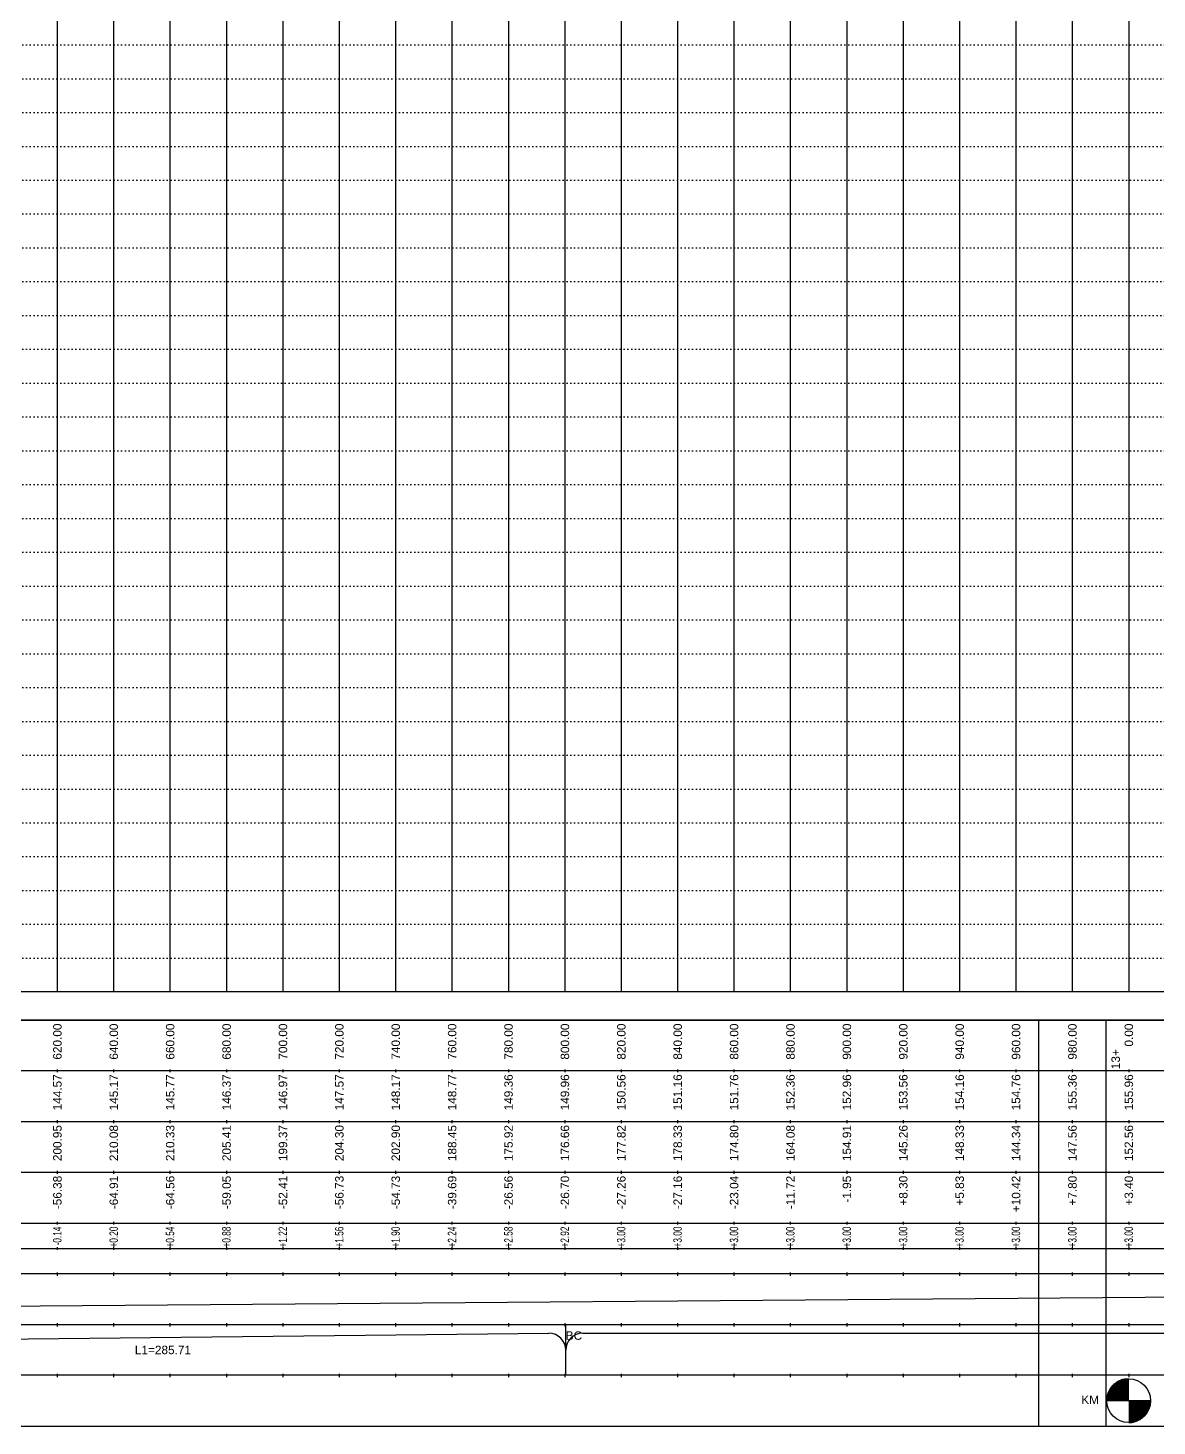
# Model space of a CAD drawing. Header units: millimetres. Extents: x -1499 to 6658, y -12483 to -6008.
# Drawn here: x 1865.8 to 2266.2, y -7752.1 to -7256.1 of the extents above; entities that cross this region are included whole.
import ezdxf
from ezdxf.enums import TextEntityAlignment as Align

# ---------------------------------------------------------------- set-up
doc = ezdxf.new("R2010")
doc.units = ezdxf.units.MM
doc.linetypes.add('A-DOTLN01H', pattern=[0.125, 0, -0.125])
doc.layers.add('_와꾸', color=7, linetype='Continuous', plot=False)
for name, color, linetype in [('CR-GRID', 56, 'A-DOTLN01H'), ('CZ-TEX2', 3, 'Continuous'), ('기타일반선(가늠)', 1, 'Continuous'), ('수직그리드', 1, 'Continuous'), ('일반문자', 3, 'Continuous'), ('표내용문자', 3, 'Continuous'), ('표보조선', 1, 'Continuous'), ('표주요선', 1, 'Continuous')]:
    doc.layers.add(name, color=color, linetype=linetype)
doc.styles.get("Standard").update_dxf_attribs({"font": 'arial.ttf'})

msp = doc.modelspace()

# ---------------------------------------------------------------- linework, layer by layer
at = {"layer": '_와꾸', "color": 7, "true_color": 0xffffff}
for points in [[(1424.16, -7752.06), (2248.16, -7752.06), (2248.16, -7608.06), (1424.16, -7608.06)], [(2224.16, -7752.06), (3048.16, -7752.06), (3048.16, -7608.06), (2224.16, -7608.06)]]:
    msp.add_lwpolyline(points, close=True, dxfattribs=at)
at = {"layer": 'CR-GRID', "linetype": 'A-DOTLN01H', "ltscale": 10}
for p, q in [((696.16, -7262.06), (5416.16, -7262.06)), ((696.16, -7274.06), (5416.16, -7274.06)), ((696.16, -7286.06), (5416.16, -7286.06)), ((696.16, -7298.06), (5416.16, -7298.06)), ((696.16, -7310.06), (5416.16, -7310.06)), ((696.16, -7322.06), (5416.16, -7322.06)), ((696.16, -7334.06), (5416.16, -7334.06)), ((696.16, -7346.06), (5416.16, -7346.06)), ((696.16, -7358.06), (5416.16, -7358.06)), ((696.16, -7370.06), (5416.16, -7370.06)), ((696.16, -7382.06), (5416.16, -7382.06)), ((696.16, -7394.06), (5416.16, -7394.06)), ((696.16, -7406.06), (5416.16, -7406.06)), ((696.16, -7418.06), (5416.16, -7418.06)), ((696.16, -7430.06), (5416.16, -7430.06)), ((696.16, -7442.06), (5416.16, -7442.06)), ((696.16, -7454.06), (5416.16, -7454.06)), ((696.16, -7466.06), (5416.16, -7466.06)), ((696.16, -7478.06), (5416.16, -7478.06)), ((696.16, -7490.06), (5416.16, -7490.06)), ((696.16, -7502.06), (5416.16, -7502.06)), ((696.16, -7514.06), (5416.16, -7514.06)), ((696.16, -7526.06), (5416.16, -7526.06)), ((696.16, -7538.06), (5416.16, -7538.06)), ((696.16, -7550.06), (5416.16, -7550.06)), ((696.16, -7562.06), (5416.16, -7562.06)), ((696.16, -7574.06), (5416.16, -7574.06)), ((696.16, -7586.06), (5416.16, -7586.06))]:
    msp.add_line(p, q, dxfattribs=at)
at = {"layer": '기타일반선(가늠)'}
msp.add_line((5530.22, -7598.06), (696.16, -7598.06), dxfattribs=at)
at = {"layer": '수직그리드'}
for p, q in [((1896.16, -6337.57), (1896.16, -7598.06)), ((1916.16, -6336.09), (1916.16, -7598.06)), ((1936.16, -6365.57), (1936.16, -7598.06)), ((1976.16, -6372.28), (1976.16, -7598.06)), ((1996.16, -6380.66), (1996.16, -7598.06)), ((1876.16, -6392.36), (1876.16, -7598.06)), ((1956.16, -6401.81), (1956.16, -7598.06)), ((2016.16, -6467.35), (2016.16, -7598.06)), ((2076.16, -6531.11), (2076.16, -7598.06)), ((2096.16, -6528.08), (2096.16, -7598.06)), ((2056.16, -6538.07), (2056.16, -7598.06)), ((2036.16, -6542.52), (2036.16, -7598.06)), ((2116.16, -6549.25), (2116.16, -7598.06)), ((2136.16, -6613.57), (2136.16, -7598.06)), ((2156.16, -6668.57), (2156.16, -7598.06)), ((2256.16, -6682.69), (2256.16, -7598.06)), ((2196.16, -6708.05), (2196.16, -7598.06)), ((2236.16, -6712.69), (2236.16, -7598.06)), ((2176.16, -6726.48), (2176.16, -7598.06)), ((2216.16, -6732.02), (2216.16, -7598.06)), ((5428.77, -7598.06), (621.66, -7598.06))]:
    msp.add_line(p, q, dxfattribs=at)
at = {"layer": '표내용문자'}
for p, q in [((2256.16, -7737.51), (2250.68, -7737.51)), ((2250.75, -7737.43), (2256.16, -7737.43)), ((2256.16, -7737.36), (2250.83, -7737.36)), ((2250.91, -7737.28), (2256.16, -7737.28)), ((2256.16, -7737.21), (2251, -7737.21)), ((2251.08, -7737.13), (2256.16, -7737.13)), ((2256.16, -7737.06), (2251.17, -7737.06)), ((2251.26, -7736.98), (2256.16, -7736.98)), ((2256.16, -7736.91), (2251.36, -7736.91)), ((2251.46, -7736.83), (2256.16, -7736.83)), ((2256.16, -7736.76), (2251.56, -7736.76)), ((2251.66, -7736.68), (2256.16, -7736.68)), ((2256.16, -7736.61), (2251.77, -7736.61)), ((2251.88, -7736.53), (2256.16, -7736.53)), ((2256.16, -7736.46), (2252, -7736.46)), ((2252.12, -7736.38), (2256.16, -7736.38)), ((2256.16, -7736.31), (2252.25, -7736.31)), ((2252.38, -7736.23), (2256.16, -7736.23)), ((2256.16, -7736.16), (2252.52, -7736.16)), ((2252.67, -7736.08), (2256.16, -7736.08)), ((2256.16, -7736.01), (2252.82, -7736.01)), ((2252.98, -7735.93), (2256.16, -7735.93)), ((2256.16, -7735.86), (2253.16, -7735.86)), ((2253.34, -7735.78), (2256.16, -7735.78)), ((2256.16, -7735.71), (2253.55, -7735.71)), ((2253.77, -7735.63), (2256.16, -7735.63)), ((2256.16, -7735.56), (2254.01, -7735.56)), ((2254.3, -7735.48), (2256.16, -7735.48)), ((2256.16, -7735.41), (2254.63, -7735.41)), ((2255.08, -7735.33), (2256.16, -7735.33)), ((2256.16, -7742.46), (2248.38, -7742.46)), ((2256.16, -7742.31), (2248.39, -7742.31)), ((2248.39, -7742.38), (2256.16, -7742.38)), ((2248.4, -7742.23), (2256.16, -7742.23)), ((2256.16, -7742.16), (2248.41, -7742.16)), ((2248.42, -7742.08), (2256.16, -7742.08)), ((2256.16, -7742.01), (2248.43, -7742.01)), ((2248.44, -7741.93), (2256.16, -7741.93)), ((2256.16, -7741.86), (2248.45, -7741.86)), ((2248.46, -7741.78), (2256.16, -7741.78)), ((2256.16, -7741.71), (2248.47, -7741.71)), ((2248.49, -7741.63), (2256.16, -7741.63)), ((2256.16, -7741.56), (2248.5, -7741.56)), ((2248.52, -7741.48), (2256.16, -7741.48)), ((2256.16, -7741.41), (2248.53, -7741.41)), ((2248.55, -7741.33), (2256.16, -7741.33)), ((2256.16, -7741.26), (2248.57, -7741.26)), ((2248.59, -7741.18), (2256.16, -7741.18)), ((2256.16, -7741.11), (2248.6, -7741.11)), ((2248.62, -7741.03), (2256.16, -7741.03)), ((2256.16, -7740.96), (2248.65, -7740.96)), ((2248.67, -7740.88), (2256.16, -7740.88)), ((2256.16, -7740.81), (2248.69, -7740.81)), ((2248.71, -7740.73), (2256.16, -7740.73)), ((2256.16, -7740.66), (2248.74, -7740.66)), ((2248.76, -7740.58), (2256.16, -7740.58)), ((2256.16, -7740.51), (2248.79, -7740.51)), ((2248.81, -7740.43), (2256.16, -7740.43)), ((2256.16, -7740.36), (2248.84, -7740.36)), ((2248.87, -7740.28), (2256.16, -7740.28)), ((2256.16, -7740.21), (2248.9, -7740.21)), ((2248.93, -7740.13), (2256.16, -7740.13)), ((2256.16, -7740.06), (2248.96, -7740.06)), ((2248.99, -7739.98), (2256.16, -7739.98)), ((2256.16, -7739.91), (2249.02, -7739.91)), ((2249.06, -7739.83), (2256.16, -7739.83)), ((2256.16, -7739.76), (2249.09, -7739.76)), ((2249.13, -7739.68), (2256.16, -7739.68)), ((2256.16, -7739.61), (2249.16, -7739.61)), ((2249.2, -7739.53), (2256.16, -7739.53)), ((2256.16, -7739.46), (2249.24, -7739.46)), ((2249.28, -7739.38), (2256.16, -7739.38)), ((2256.16, -7739.31), (2249.32, -7739.31)), ((2249.36, -7739.23), (2256.16, -7739.23)), ((2256.16, -7739.16), (2249.4, -7739.16)), ((2249.45, -7739.08), (2256.16, -7739.08)), ((2256.16, -7739.01), (2249.49, -7739.01)), ((2249.54, -7738.93), (2256.16, -7738.93)), ((2256.16, -7738.86), (2249.58, -7738.86)), ((2249.63, -7738.78), (2256.16, -7738.78)), ((2256.16, -7738.71), (2249.68, -7738.71)), ((2249.73, -7738.63), (2256.16, -7738.63)), ((2256.16, -7738.56), (2249.79, -7738.56)), ((2249.84, -7738.48), (2256.16, -7738.48)), ((2256.16, -7738.41), (2249.89, -7738.41)), ((2249.95, -7738.33), (2256.16, -7738.33)), ((2256.16, -7738.26), (2250.01, -7738.26)), ((2250.07, -7738.18), (2256.16, -7738.18)), ((2256.16, -7738.11), (2250.13, -7738.11)), ((2250.19, -7738.03), (2256.16, -7738.03)), ((2256.16, -7737.96), (2250.26, -7737.96)), ((2250.32, -7737.88), (2256.16, -7737.88)), ((2256.16, -7737.81), (2250.39, -7737.81)), ((2250.46, -7737.73), (2256.16, -7737.73)), ((2256.16, -7737.66), (2250.53, -7737.66)), ((2250.6, -7737.58), (2256.16, -7737.58)), ((2256.16, -7742.76), (2248.36, -7742.76)), ((2248.36, -7742.83), (2256.16, -7742.83)), ((2256.16, -7742.91), (2248.36, -7742.91)), ((2248.36, -7742.98), (2256.16, -7742.98)), ((2256.16, -7743.06), (2248.36, -7743.06)), ((2248.37, -7742.53), (2256.16, -7742.53)), ((2256.16, -7742.61), (2248.37, -7742.61)), ((2248.37, -7742.68), (2256.16, -7742.68)), ((2263.96, -7743.06), (2256.16, -7743.06)), ((2256.16, -7743.13), (2263.96, -7743.13)), ((2263.96, -7743.21), (2256.16, -7743.21)), ((2256.16, -7743.28), (2263.95, -7743.28)), ((2263.95, -7743.36), (2256.16, -7743.36)), ((2256.16, -7743.43), (2263.95, -7743.43)), ((2263.94, -7743.51), (2256.16, -7743.51)), ((2256.16, -7743.58), (2263.94, -7743.58)), ((2263.93, -7743.66), (2256.16, -7743.66)), ((2256.16, -7743.73), (2263.93, -7743.73)), ((2263.92, -7743.81), (2256.16, -7743.81)), ((2256.16, -7743.88), (2263.91, -7743.88)), ((2263.91, -7743.96), (2256.16, -7743.96)), ((2256.16, -7744.03), (2263.9, -7744.03)), ((2263.89, -7744.11), (2256.16, -7744.11)), ((2256.16, -7744.18), (2263.88, -7744.18)), ((2263.86, -7744.26), (2256.16, -7744.26)), ((2256.16, -7744.33), (2263.85, -7744.33)), ((2263.84, -7744.41), (2256.16, -7744.41)), ((2256.16, -7744.48), (2263.83, -7744.48)), ((2263.81, -7744.56), (2256.16, -7744.56)), ((2256.16, -7744.63), (2263.8, -7744.63)), ((2263.78, -7744.71), (2256.16, -7744.71)), ((2256.16, -7744.78), (2263.76, -7744.78)), ((2263.75, -7744.86), (2256.16, -7744.86)), ((2256.16, -7744.93), (2263.73, -7744.93)), ((2263.71, -7745.01), (2256.16, -7745.01)), ((2256.16, -7745.08), (2263.69, -7745.08)), ((2263.67, -7745.16), (2256.16, -7745.16)), ((2256.16, -7745.23), (2263.65, -7745.23)), ((2263.63, -7745.31), (2256.16, -7745.31)), ((2256.16, -7745.38), (2263.6, -7745.38)), ((2263.58, -7745.46), (2256.16, -7745.46)), ((2256.16, -7745.53), (2263.55, -7745.53)), ((2263.53, -7745.61), (2256.16, -7745.61)), ((2256.16, -7745.68), (2263.5, -7745.68)), ((2263.47, -7745.76), (2256.16, -7745.76)), ((2256.16, -7745.83), (2263.45, -7745.83)), ((2263.42, -7745.91), (2256.16, -7745.91)), ((2256.16, -7745.98), (2263.39, -7745.98)), ((2263.36, -7746.06), (2256.16, -7746.06)), ((2256.16, -7746.13), (2263.33, -7746.13)), ((2263.29, -7746.21), (2256.16, -7746.21)), ((2256.16, -7746.28), (2263.26, -7746.28)), ((2263.22, -7746.36), (2256.16, -7746.36)), ((2256.16, -7746.43), (2263.19, -7746.43)), ((2263.15, -7746.51), (2256.16, -7746.51)), ((2256.16, -7746.58), (2263.12, -7746.58)), ((2263.08, -7746.66), (2256.16, -7746.66)), ((2256.16, -7746.73), (2263.04, -7746.73)), ((2263, -7746.81), (2256.16, -7746.81)), ((2256.16, -7746.88), (2262.95, -7746.88)), ((2262.91, -7746.96), (2256.16, -7746.96)), ((2256.16, -7747.03), (2262.87, -7747.03)), ((2262.82, -7747.11), (2256.16, -7747.11)), ((2256.16, -7747.18), (2262.78, -7747.18)), ((2262.73, -7747.26), (2256.16, -7747.26)), ((2256.16, -7747.33), (2262.68, -7747.33)), ((2262.63, -7747.41), (2256.16, -7747.41)), ((2256.16, -7747.48), (2262.58, -7747.48)), ((2262.53, -7747.56), (2256.16, -7747.56)), ((2256.16, -7747.63), (2262.47, -7747.63)), ((2262.42, -7747.71), (2256.16, -7747.71)), ((2256.16, -7747.78), (2262.36, -7747.78)), ((2262.31, -7747.86), (2256.16, -7747.86)), ((2256.16, -7747.93), (2262.25, -7747.93)), ((2262.19, -7748.01), (2256.16, -7748.01)), ((2256.16, -7748.08), (2262.12, -7748.08)), ((2262.06, -7748.16), (2256.16, -7748.16)), ((2256.16, -7748.23), (2261.99, -7748.23)), ((2261.93, -7748.31), (2256.16, -7748.31)), ((2256.16, -7748.38), (2261.86, -7748.38)), ((2261.79, -7748.46), (2256.16, -7748.46)), ((2256.16, -7748.53), (2261.71, -7748.53)), ((2261.64, -7748.61), (2256.16, -7748.61)), ((2256.16, -7748.68), (2261.56, -7748.68)), ((2261.48, -7748.76), (2256.16, -7748.76)), ((2256.16, -7748.83), (2261.4, -7748.83)), ((2261.32, -7748.91), (2256.16, -7748.91)), ((2256.16, -7748.98), (2261.23, -7748.98)), ((2261.14, -7749.06), (2256.16, -7749.06)), ((2256.16, -7749.13), (2261.05, -7749.13)), ((2260.95, -7749.21), (2256.16, -7749.21)), ((2256.16, -7749.28), (2260.86, -7749.28)), ((2260.76, -7749.36), (2256.16, -7749.36)), ((2256.16, -7749.43), (2260.65, -7749.43)), ((2260.54, -7749.51), (2256.16, -7749.51)), ((2256.16, -7749.58), (2260.43, -7749.58)), ((2260.31, -7749.66), (2256.16, -7749.66)), ((2256.16, -7749.73), (2260.19, -7749.73)), ((2260.07, -7749.81), (2256.16, -7749.81)), ((2256.16, -7749.88), (2259.93, -7749.88)), ((2259.79, -7749.96), (2256.16, -7749.96)), ((2256.16, -7750.03), (2259.65, -7750.03)), ((2259.49, -7750.11), (2256.16, -7750.11)), ((2256.16, -7750.18), (2259.33, -7750.18)), ((2259.16, -7750.26), (2256.16, -7750.26)), ((2256.16, -7750.33), (2258.97, -7750.33)), ((2258.77, -7750.41), (2256.16, -7750.41)), ((2256.16, -7750.48), (2258.55, -7750.48)), ((2258.3, -7750.56), (2256.16, -7750.56)), ((2256.16, -7750.63), (2258.02, -7750.63)), ((2257.68, -7750.71), (2256.16, -7750.71)), ((2256.16, -7750.78), (2257.24, -7750.78))]:
    msp.add_line(p, q, dxfattribs=at)
msp.add_circle((2256.16, -7743.06), 7.8, dxfattribs=at)
at = {"layer": '표보조선'}
for p, q in [((1876.16, -7625.56), (1876.16, -7626.56)), ((1896.16, -7625.56), (1896.16, -7626.56)), ((1916.16, -7625.56), (1916.16, -7626.56)), ((1936.16, -7625.56), (1936.16, -7626.56)), ((1956.16, -7625.56), (1956.16, -7626.56)), ((1976.16, -7625.56), (1976.16, -7626.56)), ((1996.16, -7625.56), (1996.16, -7626.56)), ((2016.16, -7625.56), (2016.16, -7626.56)), ((2036.16, -7625.56), (2036.16, -7626.56)), ((2056.16, -7625.56), (2056.16, -7626.56)), ((2076.16, -7625.56), (2076.16, -7626.56)), ((2096.16, -7625.56), (2096.16, -7626.56)), ((2116.16, -7625.56), (2116.16, -7626.56)), ((2136.16, -7625.56), (2136.16, -7626.56)), ((2156.16, -7625.56), (2156.16, -7626.56)), ((2176.16, -7625.56), (2176.16, -7626.56)), ((2196.16, -7625.56), (2196.16, -7626.56)), ((2216.16, -7625.56), (2216.16, -7626.56)), ((2236.16, -7625.56), (2236.16, -7626.56)), ((2256.16, -7625.56), (2256.16, -7626.56)), ((1876.16, -7643.56), (1876.16, -7644.56)), ((1896.16, -7643.56), (1896.16, -7644.56)), ((1916.16, -7643.56), (1916.16, -7644.56)), ((1936.16, -7643.56), (1936.16, -7644.56)), ((1956.16, -7643.56), (1956.16, -7644.56)), ((1976.16, -7643.56), (1976.16, -7644.56)), ((1996.16, -7643.56), (1996.16, -7644.56)), ((2016.16, -7643.56), (2016.16, -7644.56)), ((2036.16, -7643.56), (2036.16, -7644.56)), ((2056.16, -7643.56), (2056.16, -7644.56)), ((2076.16, -7643.56), (2076.16, -7644.56)), ((2096.16, -7643.56), (2096.16, -7644.56)), ((2116.16, -7643.56), (2116.16, -7644.56)), ((2136.16, -7643.56), (2136.16, -7644.56)), ((2156.16, -7643.56), (2156.16, -7644.56)), ((2176.16, -7643.56), (2176.16, -7644.56)), ((2196.16, -7643.56), (2196.16, -7644.56)), ((2216.16, -7643.56), (2216.16, -7644.56)), ((2236.16, -7643.56), (2236.16, -7644.56)), ((2256.16, -7643.56), (2256.16, -7644.56)), ((1876.16, -7661.56), (1876.16, -7662.56)), ((1896.16, -7661.56), (1896.16, -7662.56)), ((1916.16, -7661.56), (1916.16, -7662.56)), ((1936.16, -7661.56), (1936.16, -7662.56)), ((1956.16, -7661.56), (1956.16, -7662.56)), ((1976.16, -7661.56), (1976.16, -7662.56)), ((1996.16, -7661.56), (1996.16, -7662.56)), ((2016.16, -7661.56), (2016.16, -7662.56)), ((2036.16, -7661.56), (2036.16, -7662.56)), ((2056.16, -7661.56), (2056.16, -7662.56)), ((2076.16, -7661.56), (2076.16, -7662.56)), ((2096.16, -7661.56), (2096.16, -7662.56)), ((2116.16, -7661.56), (2116.16, -7662.56)), ((2136.16, -7661.56), (2136.16, -7662.56)), ((2156.16, -7661.56), (2156.16, -7662.56)), ((2176.16, -7661.56), (2176.16, -7662.56)), ((2196.16, -7661.56), (2196.16, -7662.56)), ((2216.16, -7661.56), (2216.16, -7662.56)), ((2236.16, -7661.56), (2236.16, -7662.56)), ((2256.16, -7661.56), (2256.16, -7662.56)), ((1876.16, -7679.56), (1876.16, -7680.56)), ((1896.16, -7679.56), (1896.16, -7680.56)), ((1916.16, -7679.56), (1916.16, -7680.56)), ((1936.16, -7679.56), (1936.16, -7680.56)), ((1956.16, -7679.56), (1956.16, -7680.56)), ((1976.16, -7679.56), (1976.16, -7680.56)), ((1996.16, -7679.56), (1996.16, -7680.56)), ((2016.16, -7679.56), (2016.16, -7680.56)), ((2036.16, -7679.56), (2036.16, -7680.56)), ((2056.16, -7679.56), (2056.16, -7680.56)), ((2076.16, -7679.56), (2076.16, -7680.56)), ((2096.16, -7679.56), (2096.16, -7680.56)), ((2116.16, -7679.56), (2116.16, -7680.56)), ((2136.16, -7679.56), (2136.16, -7680.56)), ((2156.16, -7679.56), (2156.16, -7680.56)), ((2176.16, -7679.56), (2176.16, -7680.56)), ((2196.16, -7679.56), (2196.16, -7680.56)), ((2216.16, -7679.56), (2216.16, -7680.56)), ((2236.16, -7679.56), (2236.16, -7680.56)), ((2256.16, -7679.56), (2256.16, -7680.56)), ((1876.16, -7688.56), (1876.16, -7689.56)), ((1896.16, -7688.56), (1896.16, -7689.56)), ((1916.16, -7688.56), (1916.16, -7689.56)), ((1936.16, -7688.56), (1936.16, -7689.56)), ((1956.16, -7688.56), (1956.16, -7689.56)), ((1976.16, -7688.56), (1976.16, -7689.56)), ((1996.16, -7688.56), (1996.16, -7689.56)), ((2016.16, -7688.56), (2016.16, -7689.56)), ((2036.16, -7688.56), (2036.16, -7689.56)), ((2056.16, -7688.56), (2056.16, -7689.56)), ((2076.16, -7688.56), (2076.16, -7689.56)), ((2096.16, -7688.56), (2096.16, -7689.56)), ((2116.16, -7688.56), (2116.16, -7689.56)), ((2136.16, -7688.56), (2136.16, -7689.56)), ((2156.16, -7688.56), (2156.16, -7689.56)), ((2176.16, -7688.56), (2176.16, -7689.56)), ((2196.16, -7688.56), (2196.16, -7689.56)), ((2216.16, -7688.56), (2216.16, -7689.56)), ((2236.16, -7688.56), (2236.16, -7689.56)), ((2256.16, -7688.56), (2256.16, -7689.56)), ((1876.16, -7697.56), (1876.16, -7698.76)), ((1896.16, -7697.56), (1896.16, -7698.76)), ((1916.16, -7697.56), (1916.16, -7698.76)), ((1936.16, -7697.56), (1936.16, -7698.76)), ((1956.16, -7697.56), (1956.16, -7698.76)), ((1976.16, -7697.56), (1976.16, -7698.76)), ((1996.16, -7697.56), (1996.16, -7698.76)), ((2016.16, -7697.56), (2016.16, -7698.76)), ((2036.16, -7697.56), (2036.16, -7698.76)), ((2056.16, -7697.56), (2056.16, -7698.76)), ((2076.16, -7697.56), (2076.16, -7698.76)), ((2096.16, -7697.56), (2096.16, -7698.76)), ((2116.16, -7697.56), (2116.16, -7698.76)), ((2136.16, -7697.56), (2136.16, -7698.76)), ((2156.16, -7697.56), (2156.16, -7698.76)), ((2176.16, -7697.56), (2176.16, -7698.76)), ((2196.16, -7697.56), (2196.16, -7698.76)), ((2216.16, -7697.56), (2216.16, -7698.76)), ((2236.16, -7697.56), (2236.16, -7698.76)), ((2256.16, -7697.56), (2256.16, -7698.76)), ((3166.16, -7699.36), (1186.16, -7714.96)), ((1876.16, -7715.56), (1876.16, -7716.56)), ((1876.16, -7715.56), (1876.16, -7716.76)), ((1896.16, -7715.56), (1896.16, -7716.56)), ((1896.16, -7715.56), (1896.16, -7716.76)), ((1916.16, -7715.56), (1916.16, -7716.56)), ((1916.16, -7715.56), (1916.16, -7716.76)), ((1936.16, -7715.56), (1936.16, -7716.56)), ((1936.16, -7715.56), (1936.16, -7716.76)), ((1956.16, -7715.56), (1956.16, -7716.56)), ((1956.16, -7715.56), (1956.16, -7716.76)), ((1976.16, -7715.56), (1976.16, -7716.56)), ((1976.16, -7715.56), (1976.16, -7716.76)), ((1996.16, -7715.56), (1996.16, -7716.56)), ((1996.16, -7715.56), (1996.16, -7716.76)), ((2016.16, -7715.56), (2016.16, -7716.56)), ((2016.16, -7715.56), (2016.16, -7716.76)), ((2036.16, -7715.56), (2036.16, -7716.56)), ((2036.16, -7715.56), (2036.16, -7716.76)), ((2056.16, -7715.56), (2056.16, -7716.56)), ((2056.16, -7715.56), (2056.16, -7716.76)), ((2056.52, -7734.16), (2056.52, -7716.16)), ((2076.16, -7715.56), (2076.16, -7716.56)), ((2076.16, -7715.56), (2076.16, -7716.76)), ((2096.16, -7715.56), (2096.16, -7716.56)), ((2096.16, -7715.56), (2096.16, -7716.76)), ((2116.16, -7715.56), (2116.16, -7716.56)), ((2116.16, -7715.56), (2116.16, -7716.76)), ((2136.16, -7715.56), (2136.16, -7716.56)), ((2136.16, -7715.56), (2136.16, -7716.76)), ((2156.16, -7715.56), (2156.16, -7716.56)), ((2156.16, -7715.56), (2156.16, -7716.76)), ((2176.16, -7715.56), (2176.16, -7716.56)), ((2176.16, -7715.56), (2176.16, -7716.76)), ((2196.16, -7715.56), (2196.16, -7716.56)), ((2196.16, -7715.56), (2196.16, -7716.76)), ((2216.16, -7715.56), (2216.16, -7716.56)), ((2216.16, -7715.56), (2216.16, -7716.76)), ((2236.16, -7715.56), (2236.16, -7716.56)), ((2236.16, -7715.56), (2236.16, -7716.76)), ((2256.16, -7715.56), (2256.16, -7716.56)), ((2256.16, -7715.56), (2256.16, -7716.76)), ((1773.81, -7722.16), (2050.52, -7719.16)), ((2062.52, -7719.16), (3787.54, -7719.16)), ((1876.16, -7733.56), (1876.16, -7734.56)), ((1876.16, -7733.56), (1876.16, -7734.76)), ((1896.16, -7733.56), (1896.16, -7734.56)), ((1896.16, -7733.56), (1896.16, -7734.76)), ((1916.16, -7733.56), (1916.16, -7734.56)), ((1916.16, -7733.56), (1916.16, -7734.76)), ((1936.16, -7733.56), (1936.16, -7734.56)), ((1936.16, -7733.56), (1936.16, -7734.76)), ((1956.16, -7733.56), (1956.16, -7734.56)), ((1956.16, -7733.56), (1956.16, -7734.76)), ((1976.16, -7733.56), (1976.16, -7734.56)), ((1976.16, -7733.56), (1976.16, -7734.76)), ((1996.16, -7733.56), (1996.16, -7734.56)), ((1996.16, -7733.56), (1996.16, -7734.76)), ((2016.16, -7733.56), (2016.16, -7734.56)), ((2016.16, -7733.56), (2016.16, -7734.76)), ((2036.16, -7733.56), (2036.16, -7734.56)), ((2036.16, -7733.56), (2036.16, -7734.76)), ((2056.16, -7733.56), (2056.16, -7734.56)), ((2056.16, -7733.56), (2056.16, -7734.76)), ((2076.16, -7733.56), (2076.16, -7734.56)), ((2076.16, -7733.56), (2076.16, -7734.76)), ((2096.16, -7733.56), (2096.16, -7734.56)), ((2096.16, -7733.56), (2096.16, -7734.76)), ((2116.16, -7733.56), (2116.16, -7734.56)), ((2116.16, -7733.56), (2116.16, -7734.76)), ((2136.16, -7733.56), (2136.16, -7734.56)), ((2136.16, -7733.56), (2136.16, -7734.76)), ((2156.16, -7733.56), (2156.16, -7734.56)), ((2156.16, -7733.56), (2156.16, -7734.76)), ((2176.16, -7733.56), (2176.16, -7734.56)), ((2176.16, -7733.56), (2176.16, -7734.76)), ((2196.16, -7733.56), (2196.16, -7734.56)), ((2196.16, -7733.56), (2196.16, -7734.76)), ((2216.16, -7733.56), (2216.16, -7734.56)), ((2216.16, -7733.56), (2216.16, -7734.76)), ((2236.16, -7733.56), (2236.16, -7734.56)), ((2236.16, -7733.56), (2236.16, -7734.76)), ((2256.16, -7733.56), (2256.16, -7734.56)), ((2256.16, -7733.56), (2256.16, -7734.76))]:
    msp.add_line(p, q, dxfattribs=at)
for centre, start, end in [((2050.52, -7725.16), 0, 90), ((2062.52, -7725.16), 90, 180)]:
    msp.add_arc(centre, 6, start, end, dxfattribs=at)
at = {"layer": '표주요선'}
for p, q in [((631.16, -7608.06), (5530.22, -7608.06)), ((5530.22, -7626.06), (631.16, -7626.06)), ((631.16, -7644.06), (5530.22, -7644.06)), ((5530.22, -7662.06), (631.16, -7662.06)), ((631.16, -7680.06), (5530.22, -7680.06)), ((667.16, -7689.06), (5530.22, -7689.06)), ((5530.22, -7698.06), (631.16, -7698.06)), ((631.16, -7716.06), (5530.22, -7716.06)), ((5530.22, -7734.06), (631.16, -7734.06)), ((631.16, -7752.06), (5530.22, -7752.06))]:
    msp.add_line(p, q, dxfattribs=at)

# ---------------------------------------------------------------- texts
at = {"layer": 'CZ-TEX2', "width": 0.7}
for p in [(2077.67, -7688.7), (2097.67, -7688.7), (2117.67, -7688.7), (2137.67, -7688.7), (2157.67, -7688.7), (2177.67, -7688.7), (2197.67, -7688.7), (2217.67, -7688.7), (2237.67, -7688.7), (2257.67, -7688.7)]:
    msp.add_text('+3.00', height=3, rotation=90, dxfattribs=at).set_placement(p)
at = {"layer": '일반문자', "width": 0.7}
for s, p in [('-0.14', (1877.67, -7681.3)), ('+0.20', (1897.67, -7681.3)), ('+0.54', (1917.67, -7681.3)), ('+0.88', (1937.67, -7681.3)), ('+1.22', (1957.67, -7681.3)), ('+1.56', (1977.67, -7681.3)), ('+1.90', (1997.67, -7681.3)), ('+2.24', (2017.67, -7681.3)), ('+2.58', (2037.67, -7681.3)), ('+2.92', (2057.67, -7681.3))]:
    msp.add_text(s, height=3, rotation=90, dxfattribs=at).set_placement(p, align=Align.RIGHT)
at = {"layer": '표내용문자'}
for s, p in [('620.00', (1877.72, -7609.26)), ('640.00', (1897.72, -7609.26)), ('660.00', (1917.72, -7609.26)), ('680.00', (1937.72, -7609.26)), ('700.00', (1957.72, -7609.26)), ('720.00', (1977.72, -7609.26)), ('740.00', (1997.72, -7609.26)), ('760.00', (2017.72, -7609.26)), ('780.00', (2037.72, -7609.26)), ('800.00', (2057.72, -7609.26)), ('820.00', (2077.72, -7609.26)), ('840.00', (2097.72, -7609.26)), ('860.00', (2117.72, -7609.26)), ('880.00', (2137.72, -7609.26)), ('900.00', (2157.72, -7609.26)), ('920.00', (2177.72, -7609.26)), ('940.00', (2197.72, -7609.26)), ('960.00', (2217.72, -7609.26)), ('980.00', (2237.72, -7609.26)), ('0.00', (2257.72, -7609.26)), ('144.57', (1877.72, -7627.26)), ('145.17', (1897.72, -7627.26)), ('145.77', (1917.72, -7627.26)), ('146.37', (1937.72, -7627.26)), ('146.97', (1957.72, -7627.26)), ('147.57', (1977.72, -7627.26)), ('148.17', (1997.72, -7627.26)), ('148.77', (2017.72, -7627.26)), ('149.36', (2037.72, -7627.26)), ('149.96', (2057.72, -7627.26)), ('150.56', (2077.72, -7627.26)), ('151.16', (2097.72, -7627.26)), ('151.76', (2117.72, -7627.26)), ('152.36', (2137.72, -7627.26)), ('152.96', (2157.72, -7627.26)), ('153.56', (2177.72, -7627.26)), ('154.16', (2197.72, -7627.26)), ('154.76', (2217.72, -7627.26)), ('155.36', (2237.72, -7627.26)), ('155.96', (2257.72, -7627.26)), ('200.95', (1877.72, -7645.26)), ('210.08', (1897.72, -7645.26)), ('210.33', (1917.72, -7645.26)), ('205.41', (1937.72, -7645.26)), ('199.37', (1957.72, -7645.26)), ('204.30', (1977.72, -7645.26)), ('202.90', (1997.72, -7645.26)), ('188.45', (2017.72, -7645.26)), ('175.92', (2037.72, -7645.26)), ('176.66', (2057.72, -7645.26)), ('177.82', (2077.72, -7645.26)), ('178.33', (2097.72, -7645.26)), ('174.80', (2117.72, -7645.26)), ('164.08', (2137.72, -7645.26)), ('154.91', (2157.72, -7645.26)), ('145.26', (2177.72, -7645.26)), ('148.33', (2197.72, -7645.26)), ('144.34', (2217.72, -7645.26)), ('147.56', (2237.72, -7645.26)), ('152.56', (2257.72, -7645.26)), ('-56.38', (1877.72, -7663.26)), ('-64.91', (1897.72, -7663.26)), ('-64.56', (1917.72, -7663.26)), ('-59.05', (1937.72, -7663.26)), ('-52.41', (1957.72, -7663.26)), ('-56.73', (1977.72, -7663.26)), ('-54.73', (1997.72, -7663.26)), ('-39.69', (2017.72, -7663.26)), ('-26.56', (2037.72, -7663.26)), ('-26.70', (2057.72, -7663.26)), ('-27.26', (2077.72, -7663.26)), ('-27.16', (2097.72, -7663.26)), ('-23.04', (2117.72, -7663.26)), ('-11.72', (2137.72, -7663.26)), ('-1.95', (2157.72, -7663.26)), ('+8.30', (2177.72, -7663.26)), ('+5.83', (2197.72, -7663.26)), ('+10.42', (2217.72, -7663.26)), ('+7.80', (2237.72, -7663.26)), ('+3.40', (2257.72, -7663.26))]:
    msp.add_text(s, height=3, rotation=90, dxfattribs=at).set_placement(p, align=Align.RIGHT)
msp.add_text('13+', height=3, rotation=90, dxfattribs=at).set_placement((2253.04, -7625.46))
for s, p in [('BC', (2056.52, -7721.46)), ('KM', (2239.36, -7744.26))]:
    msp.add_text(s, height=3, dxfattribs=at).set_placement(p)
msp.add_text('L1=285.71', height=3, dxfattribs=at).set_placement((1913.66, -7726.56), align=Align.CENTER)

doc.saveas('drawing.dxf')
